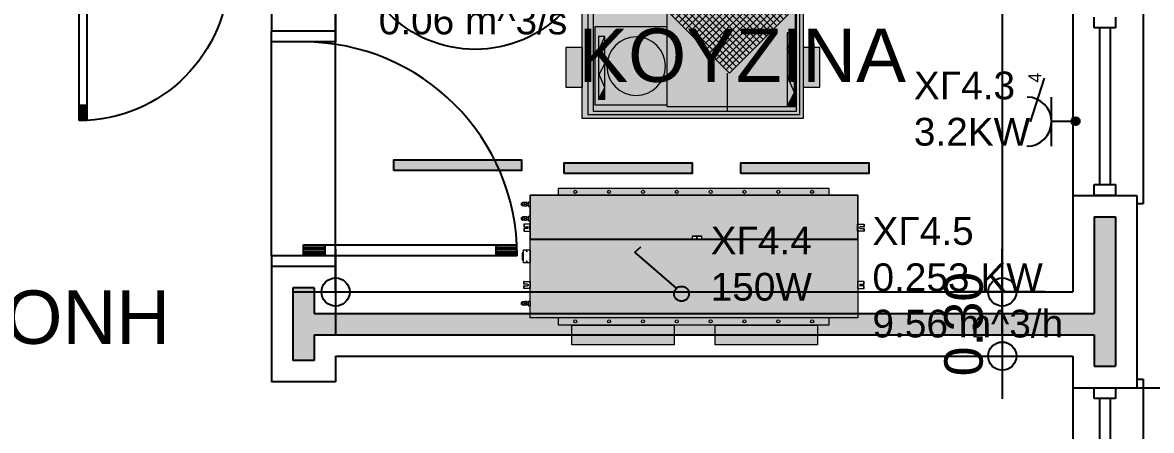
# Model space of a CAD drawing. Header units: metres. Extents: x -11 to 85, y -301 to 135.
# Drawn here: x 42.56 to 47.84, y 25.75 to 27.66 of the extents above; entities that cross this region are included whole.
import ezdxf

# ---------------------------------------------------------------- set-up
doc = ezdxf.new("R2010")
doc.units = ezdxf.units.M
doc.header["$LTSCALE"] = 0.036
doc.header["$PDMODE"] = 2
doc.linetypes.add('HIDDEN', pattern=[0.375, 0.25, -0.125])
for name, color, linetype in [('arxitek corofos', 252, 'Continuous'), ('DIMBLK', 252, 'Continuous'), ('hatch color', 252, 'Continuous'), ('HLEK-SYMBOL', 3, 'Continuous'), ('HLEK_FL001_SYMBOLS', 230, 'Continuous'), ('KYKLOFORHTES', 152, 'Continuous'), ('Parathira', 252, 'Continuous'), ('SYMBOLA', 160, 'Continuous')]:
    doc.layers.add(name, color=color, linetype=linetype)
for name, color, linetype, lineweight in [('axel', 170, 'Continuous', 0), ('fan enallaktis', 162, 'Continuous', 0), ('fan enallaktis hatch', 141, 'Continuous', 0), ('fan klima vrv kanalati', 170, 'Continuous', 0)]:
    doc.layers.add(name, color=color, linetype=linetype, lineweight=lineweight)
doc.styles.add('COMU-N', font='arial.ttf')
doc.styles.get("Standard").update_dxf_attribs({"font": 'arial.ttf'})
doc.dimstyles.new('CADWDOT', dxfattribs={"dimscale": 0.1, "dimtxt": 1.8, "dimasz": 0.08, "dimexe": 2, "dimexo": 0, "dimgap": 0.09, "dimtad": 0, "dimrnd": 0.001, "dimzin": 0, "dimdsep": 46, "dimtxsty": 'Standard', "dimblk1": 'ARTDIM', "dimblk2": 'ARTDIM', "dimsah": 1, "dimcen": 0.09, "dimdle": 0.05, "dimse1": 1, "dimse2": 1, "dimadec": 0, "dimazin": 0, "dimtfac": 1, "dimtmove": 0, "dimatfit": 3, "dimldrblk": 'ARTDIM', "dimfxl": 2, "dimtvp": 0.9999, "dimtolj": 1, "dimtzin": 0, "dimarcsym": 0})

# ---------------------------------------------------------------- blocks, each defined once
blk = doc.blocks.new('A$C52D13D70')
at = {"layer": 'Parathira'}
for p, q in [((-0.33, 0.04), (-0.33, -2.44)), ((-0.3, 0.04), (-0.33, 0.04)), ((-0.1, 0), (-0.2, 0)), ((-0.2, 0), (-0.2, -0.05)), ((-0.1, -0.05), (-0.1, 0)), ((0, 0), (0, -2.4)), ((-0.2, -0.05), (-0.1, -0.05)), ((-0.175, -0.05), (-0.175, -0.7833)), ((-0.125, -0.05), (-0.125, -0.7833)), ((-0.2, -1.5667), (-0.2, -1.6167)), ((-0.1, -1.6167), (-0.1, -1.5667)), ((-0.2, -1.6167), (-0.1, -1.6167)), ((-0.175, -1.6167), (-0.175, -2.35)), ((-0.125, -1.6167), (-0.125, -2.35)), ((-0.1, -2.35), (-0.2, -2.35)), ((-0.2, -2.35), (-0.2, -2.4)), ((-0.1, -2.4), (-0.1, -2.35)), ((-0.2, -2.4), (-0.1, -2.4)), ((-0.33, -2.44), (-0.3, -2.44))]:
    blk.add_line(p, q, dxfattribs=at)
blk = doc.blocks.new('A$C1CB97C26')
at = {"layer": 'Parathira'}
for p, q in [((0.05, 0.55), (0.05, -0.15)), ((0.057, 0.48), (0.057, 0.55)), ((0.064, 0.48), (0.064, 0.5499)), ((0.071, 0.48), (0.071, 0.5497)), ((0.078, 0.48), (0.078, 0.5494)), ((0.085, -0.15), (0.085, 0.5491)), ((0.085, 0.48), (0.05, 0.48)), ((0, 0), (0.05, 0)), ((0.05, 0), (0.05, -0.3)), ((0.8, 0), (0.75, 0)), ((0.75, 0), (0.75, -0.3)), ((0.085, -0.08), (0.05, -0.08)), ((0.057, -0.15), (0.057, -0.08)), ((0.064, -0.15), (0.064, -0.08)), ((0.071, -0.15), (0.071, -0.08)), ((0.078, -0.15), (0.078, -0.08)), ((0.05, -0.15), (0.085, -0.15)), ((0.05, -0.3), (0, -0.3)), ((0.75, -0.3), (0.8, -0.3))]:
    blk.add_line(p, q, dxfattribs=at)
blk.add_arc((0.05, -0.15), 0.7, 0, 90, dxfattribs=at)
blk = doc.blocks.new('A$C07D551FE')
at = {"layer": 'Parathira'}
for p, q in [((0, -0.05), (0, 0)), ((0.3, 0), (0.3, -0.05)), ((0.3, -0.05), (0, -0.05)), ((0.15, -1.05), (0.15, -1)), ((0.15, -1), (1.1487, -1)), ((0.25, -1), (0.25, -1.05)), ((1.05, -1), (1.05, -1.05)), ((0.3, -1.05), (0, -1.05)), ((0, -1.05), (0, -1.1)), ((0.15, -1.01), (0.25, -1.01)), ((0.15, -1.02), (0.25, -1.02)), ((0.15, -1.03), (0.25, -1.03)), ((0.15, -1.04), (0.25, -1.04)), ((1.15, -1.05), (0.15, -1.05)), ((0.3, -1.1), (0.3, -1.05)), ((1.05, -1.01), (1.1492, -1.01)), ((1.05, -1.02), (1.1495, -1.02)), ((1.05, -1.03), (1.1498, -1.03)), ((1.05, -1.04), (1.1499, -1.04))]:
    blk.add_line(p, q, dxfattribs=at)
blk.add_arc((0.15, -1.05), 1, 0, 90, dxfattribs=at)
blk = doc.blocks.new('ARTDIM')
at = {"layer": 'DIMBLK'}
for p, q in [((0, -24.9975), (0, 24.9975)), ((-24.9975, 0), (24.9975, 0))]:
    blk.add_line(p, q, dxfattribs=at)
blk.add_circle((0, 0), 8.25, dxfattribs=at)
blk = doc.blocks.new('*D483')
at = {"layer": 'arxitek corofos', "color": 0, "lineweight": -2}
blk.add_line((47.1437, 29.5394), (47.1437, 26.4031), dxfattribs=at)
at = {"layer": 'Defpoints', "color": 0, "transparency": 16777216}
for p in [(47.4737, 29.5474), (47.1437, 26.3951), (47.4737, 26.3951)]:
    blk.add_point(p, dxfattribs=at)
at = {"layer": 'arxitek corofos', "color": 0, "lineweight": -2, "xscale": 0.008, "yscale": 0.008, "zscale": 0.008}
for p, rotation in [((47.1437, 29.5474), 90), ((47.1437, 26.3951), 270)]:
    blk.add_blockref('ARTDIM', p, dxfattribs=dict(at, rotation=rotation))
at = {"layer": 'arxitek corofos', "color": 0, "insert": (46.9637, 27.9712), "char_height": 0.18, "attachment_point": 5, "rotation": 90}
blk.add_mtext('\\A1;3.15', dxfattribs=at)
blk = doc.blocks.new('*D484')
at = {"layer": 'arxitek corofos', "color": 0, "lineweight": -2}
blk.add_line((47.1437, 26.3871), (47.1437, 26.1031), dxfattribs=at)
at = {"layer": 'Defpoints', "color": 0, "transparency": 16777216}
for p in [(47.4737, 26.3951), (47.1437, 26.0951), (47.4737, 26.0951)]:
    blk.add_point(p, dxfattribs=at)
at = {"layer": 'arxitek corofos', "color": 0, "lineweight": -2, "xscale": 0.008, "yscale": 0.008, "zscale": 0.008}
for p, rotation in [((47.1437, 26.3951), 90), ((47.1437, 26.0951), 270)]:
    blk.add_blockref('ARTDIM', p, dxfattribs=dict(at, rotation=rotation))
at = {"layer": 'arxitek corofos', "color": 0, "insert": (46.9637, 26.2451), "char_height": 0.18, "attachment_point": 5, "rotation": 90}
blk.add_mtext('\\A1;0.30', dxfattribs=at)
blk = doc.blocks.new('gJ6_a14')
at = {"linetype": 'Continuous'}
for p, q in [((-0.1176, 0.1119), (0.113, 0.1119)), ((0, 0.1119), (0, 0))]:
    blk.add_line(p, q, dxfattribs=at)
blk.add_arc((-0.0023, 0.2279), 0.1153, 180, 358.9566, dxfattribs=at)
blk = doc.blocks.new('*X1779')
at = {"color": 0}
for p, q in [((15.598, 2.587), (15.737, 2.727)), ((15.598, 2.622), (15.702, 2.727)), ((15.605, 2.559), (15.765, 2.719)), ((15.662, 2.705), (15.671, 2.714)), ((15.676, 2.718), (15.678, 2.721)), ((15.693, 2.7), (15.702, 2.709)), ((15.707, 2.714), (15.715, 2.722)), ((15.72, 2.727), (15.721, 2.728)), ((15.738, 2.709), (15.746, 2.718)), ((15.751, 2.722), (15.752, 2.724)), ((15.768, 2.705), (15.777, 2.714)), ((15.601, 2.607), (15.609, 2.616)), ((15.604, 2.646), (15.605, 2.647)), ((15.605, 2.577), (15.614, 2.585)), ((15.609, 2.652), (15.618, 2.66)), ((15.611, 2.547), (15.618, 2.554)), ((15.614, 2.621), (15.623, 2.63)), ((15.617, 2.536), (15.789, 2.707)), ((15.618, 2.59), (15.627, 2.599)), ((15.623, 2.665), (15.631, 2.674)), ((15.623, 2.559), (15.631, 2.568)), ((15.627, 2.634), (15.636, 2.643)), ((15.627, 2.528), (15.636, 2.537)), ((15.631, 2.603), (15.64, 2.612)), ((15.633, 2.516), (15.808, 2.691)), ((15.636, 2.678), (15.645, 2.687)), ((15.636, 2.572), (15.645, 2.581)), ((15.64, 2.647), (15.649, 2.656)), ((15.64, 2.541), (15.649, 2.55)), ((15.645, 2.616), (15.654, 2.625)), ((15.645, 2.51), (15.654, 2.519)), ((15.649, 2.691), (15.658, 2.7)), ((15.649, 2.585), (15.658, 2.594)), ((15.653, 2.501), (15.824, 2.672)), ((15.654, 2.66), (15.662, 2.669)), ((15.654, 2.554), (15.662, 2.563)), ((15.658, 2.63), (15.667, 2.638)), ((15.658, 2.523), (15.667, 2.532)), ((15.662, 2.599), (15.671, 2.607)), ((15.664, 2.494), (15.671, 2.501)), ((15.667, 2.674), (15.676, 2.683)), ((15.667, 2.568), (15.676, 2.577)), ((15.671, 2.643), (15.68, 2.652)), ((15.671, 2.537), (15.68, 2.546)), ((15.676, 2.489), (15.836, 2.648)), ((15.676, 2.612), (15.685, 2.621)), ((15.676, 2.506), (15.685, 2.515)), ((15.68, 2.687), (15.689, 2.696)), ((15.68, 2.581), (15.689, 2.59)), ((15.685, 2.656), (15.693, 2.665)), ((15.685, 2.55), (15.693, 2.559)), ((15.689, 2.625), (15.698, 2.634)), ((15.689, 2.519), (15.698, 2.528)), ((15.693, 2.594), (15.702, 2.603)), ((15.693, 2.488), (15.702, 2.497)), ((15.698, 2.669), (15.707, 2.678)), ((15.698, 2.563), (15.707, 2.572)), ((15.702, 2.638), (15.711, 2.647)), ((15.702, 2.532), (15.711, 2.541)), ((15.705, 2.482), (15.843, 2.62)), ((15.707, 2.607), (15.715, 2.616)), ((15.707, 2.501), (15.715, 2.51)), ((15.711, 2.683), (15.72, 2.691)), ((15.711, 2.577), (15.72, 2.585)), ((15.715, 2.652), (15.724, 2.66)), ((15.715, 2.546), (15.724, 2.554)), ((15.72, 2.621), (15.729, 2.63)), ((15.72, 2.515), (15.729, 2.523)), ((15.724, 2.696), (15.733, 2.705)), ((15.724, 2.59), (15.733, 2.599)), ((15.724, 2.484), (15.733, 2.493)), ((15.729, 2.665), (15.738, 2.674)), ((15.729, 2.559), (15.738, 2.568)), ((15.733, 2.634), (15.742, 2.643)), ((15.733, 2.528), (15.742, 2.537)), ((15.738, 2.603), (15.746, 2.612)), ((15.738, 2.497), (15.746, 2.506)), ((15.741, 2.482), (15.842, 2.584)), ((15.742, 2.678), (15.751, 2.687)), ((15.742, 2.572), (15.751, 2.581)), ((15.746, 2.647), (15.755, 2.656)), ((15.746, 2.541), (15.755, 2.55)), ((15.751, 2.616), (15.76, 2.625)), ((15.751, 2.51), (15.76, 2.519)), ((15.755, 2.691), (15.764, 2.7)), ((15.755, 2.585), (15.764, 2.594)), ((15.76, 2.66), (15.768, 2.669)), ((15.76, 2.554), (15.768, 2.563)), ((15.764, 2.63), (15.773, 2.638)), ((15.764, 2.523), (15.773, 2.532)), ((15.768, 2.599), (15.777, 2.607)), ((15.768, 2.493), (15.777, 2.501)), ((15.773, 2.674), (15.782, 2.683)), ((15.773, 2.568), (15.782, 2.577)), ((15.777, 2.643), (15.786, 2.652)), ((15.777, 2.537), (15.786, 2.546)), ((15.782, 2.612), (15.791, 2.621)), ((15.782, 2.506), (15.791, 2.515)), ((15.786, 2.687), (15.795, 2.696)), ((15.786, 2.581), (15.795, 2.59)), ((15.791, 2.656), (15.799, 2.665)), ((15.791, 2.55), (15.799, 2.559)), ((15.795, 2.625), (15.804, 2.634)), ((15.795, 2.519), (15.804, 2.528)), ((15.799, 2.594), (15.808, 2.603)), ((15.804, 2.669), (15.813, 2.678)), ((15.804, 2.563), (15.813, 2.572)), ((15.808, 2.638), (15.817, 2.647)), ((15.808, 2.532), (15.817, 2.541)), ((15.813, 2.607), (15.822, 2.616)), ((15.817, 2.577), (15.826, 2.585)), ((15.822, 2.652), (15.83, 2.66)), ((15.822, 2.546), (15.83, 2.554)), ((15.826, 2.621), (15.835, 2.63)), ((15.83, 2.59), (15.839, 2.599)), ((15.835, 2.559), (15.835, 2.56)), ((15.839, 2.634), (15.84, 2.635)), ((15.844, 2.603), (15.844, 2.603))]:
    blk.add_line(p, q, dxfattribs=at)
blk = doc.blocks.new('GJ6_A78')
at = {"layer": 'HLEK-SYMBOL', "color": 0, "linetype": 'Continuous'}
blk.add_circle((0, 0), 0.0989, dxfattribs=at)
at = {"layer": 'HLEK-SYMBOL', "color": 0, "xscale": 0.8, "yscale": 0.8, "zscale": 0.8}
blk.add_blockref('*X1779', (-12.576, -2.084), dxfattribs=at)
blk = doc.blocks.new('priza')
at = {"layer": 'HLEK_FL001_SYMBOLS', "xscale": 0.1951472641207488, "yscale": 0.1951472641207488, "zscale": 0.1951472641207488}
blk.add_blockref('GJ6_A78', (87.4, -100.4953), dxfattribs=at)
at = {"layer": 'HLEK_FL001_SYMBOLS', "rotation": 180}
blk.add_blockref('gJ6_a14', (87.4, -100.4952), dxfattribs=at)
blk = doc.blocks.new('priza tetrapli')
at = {"layer": 'HLEK_FL001_SYMBOLS', "ltscale": 5}
blk.add_line((444.1264, -18.901), (444.3314, -18.9664), dxfattribs=at)
at = {"layer": 'HLEK_FL001_SYMBOLS', "rotation": 180}
blk.add_blockref('priza', (531.5297, -119.6074), dxfattribs=at)
at = {"layer": 'HLEK_FL001_SYMBOLS', "ltscale": 5}
blk.add_text('4', height=0.06, dxfattribs=at).set_placement((444.3099, -18.9515))
blk = doc.blocks.new('*D1878')
at = {"layer": 'Defpoints', "color": 0, "transparency": 16777216}
for p in [(44.0237, 29.5474), (44.0237, 29.5474), (44.0237, 26.3951)]:
    blk.add_point(p, dxfattribs=at)
at = {"layer": 'HLEK_FL001_SYMBOLS', "color": 0, "lineweight": -2, "transparency": 16777216}
blk.add_line((44.0237, 26.4031), (44.0237, 29.5394), dxfattribs=at)
at = {"layer": 'HLEK_FL001_SYMBOLS', "color": 0, "lineweight": -2, "transparency": 16777216, "xscale": 0.008, "yscale": 0.008, "zscale": 0.008}
for p, rotation in [((44.0237, 29.5474), 90), ((44.0237, 26.3951), 270)]:
    blk.add_blockref('ARTDIM', p, dxfattribs=dict(at, rotation=rotation))
at = {"layer": 'HLEK_FL001_SYMBOLS', "color": 0, "transparency": 16777216, "insert": (43.8398, 27.9712), "char_height": 0.18, "attachment_point": 5, "rotation": 90}
blk.add_mtext('\\A1;3.15', dxfattribs=at)
blk = doc.blocks.new('led 23W')
at = {"layer": 'hatch color'}
blk.add_hatch(color=181, dxfattribs=at).paths.add_polyline_path([(101.2388, -6.7734), (101.2388, -6.7234), (101.8376, -6.7234), (101.8376, -6.7734)])
at = {"layer": 'HLEK_FL001_SYMBOLS'}
blk.add_lwpolyline([(101.2388, -6.7734), (101.2388, -6.7234), (101.8376, -6.7234), (101.8376, -6.7734)], close=True, dxfattribs=at)
blk = doc.blocks.new('gJ6_a1')
at = {"linetype": 'Continuous'}
for p, q in [((-0.2193, 0.2297), (-0.191, 0.2541)), ((-0.024, 0.0608), (-0.2193, 0.2297))]:
    blk.add_line(p, q, dxfattribs=at)
blk.add_circle((-0.0005, 0.0343), 0.0349, dxfattribs=at)
blk = doc.blocks.new('A$C5A126718')
at = {"layer": 'axel'}
for p, q in [((-0.0317, 0.0343), (-0.0317, 0.0321)), ((-0.0301, 0.0343), (-0.0317, 0.0343)), ((-0.0317, 0.0321), (-0.0317, 0.0236)), ((-0.0317, 0.0321), (-0.0301, 0.0321)), ((-0.0317, 0.0236), (-0.0301, 0.0236)), ((-0.0317, 0.0236), (-0.0317, 0.0214)), ((-0.0301, 0.0214), (-0.0317, 0.0214)), ((-0.0301, 0.0129), (-0.0317, 0.0129)), ((-0.0317, 0.0129), (-0.0317, 0.0107)), ((-0.0317, 0.0107), (-0.0301, 0.0107)), ((-0.0317, 0.0107), (-0.0317, 0.0021)), ((-0.0317, 0.0021), (-0.0301, 0.0021)), ((-0.0317, 0.0021), (-0.0317, 0)), ((-0.0301, 0), (-0.0317, 0)), ((-0.0012, 0.0343), (-0.0301, 0.0343)), ((-0.0301, 0.0343), (-0.0301, 0.0321)), ((-0.0301, 0.0321), (-0.0301, 0.0236)), ((-0.0301, 0.0236), (-0.0301, 0.0214)), ((-0.0301, 0.0214), (-0.0131, 0.0214)), ((-0.0301, 0.0129), (-0.0301, 0.0107)), ((-0.0131, 0.0129), (-0.0301, 0.0129)), ((-0.0301, 0.0107), (-0.0301, 0.0021)), ((-0.0301, 0.0021), (-0.0301, 0)), ((-0.0301, 0), (-0.0012, 0)), ((-0.0012, 0.0343), (0, 0.0343)), ((-0.0012, 0.0343), (-0.0012, 0.033)), ((-0.0012, 0.033), (-0.0012, 0.03)), ((-0.0012, 0.03), (-0.0012, 0.0271)), ((-0.0012, 0.0271), (0, 0.0271)), ((-0.0012, 0.027), (-0.0012, 0.0271)), ((-0.0012, 0.0073), (-0.0012, 0.027)), ((-0.0012, 0.0071), (-0.0012, 0.0073)), ((-0.0012, 0.0071), (0, 0.0071)), ((-0.0012, 0.0071), (-0.0012, 0.0043)), ((-0.0012, 0.0043), (-0.0012, 0.0013)), ((-0.0012, 0.0013), (-0.0012, 0)), ((-0.0012, 0), (0, 0)), ((0.0004, 0.0271), (0.0004, 0.0343)), ((0.0004, 0.0271), (0.0004, 0.0343)), ((0.0004, 0.0211), (0.0004, 0.0271)), ((0.0004, 0.0211), (0.0004, 0.0271)), ((0.0004, 0.0207), (0.0004, 0.0211)), ((0.0004, 0.0207), (0.0004, 0.0211)), ((0.0004, 0.0186), (0.0004, 0.0207)), ((0.0004, 0.0186), (0.0004, 0.0207)), ((0.0004, 0.0157), (0.0004, 0.0186)), ((0.0004, 0.0157), (0.0004, 0.0186)), ((0.0004, 0.0136), (0.0004, 0.0157)), ((0.0004, 0.0136), (0.0004, 0.0157)), ((0.0004, 0.0132), (0.0004, 0.0136)), ((0.0004, 0.0132), (0.0004, 0.0136)), ((0.0004, 0.0071), (0.0004, 0.0132)), ((0.0004, 0.0071), (0.0004, 0.0132)), ((0.0004, 0), (0.0004, 0.0071)), ((0.0004, 0), (0.0004, 0.0071))]:
    blk.add_line(p, q, dxfattribs=at)
blk.add_arc((-0.0131, 0.0171), 0.00429, 270, 90, dxfattribs=at)
blk = doc.blocks.new('A$C3A54651E')
at = {"layer": 'axel'}
for p, q in [((0.0091, 0.0228), (0, 0.0228)), ((0, 0.0228), (0, 0)), ((0.0091, 0), (0, 0)), ((0.0091, 0), (0.0091, 0.0228)), ((0.0091, 0.0171), (0.0162, 0.0171)), ((0.0091, 0.0057), (0.0162, 0.0057)), ((0.0162, 0.019), (0.0166, 0.0193)), ((0.0162, 0.0038), (0.0162, 0.019)), ((0.0162, 0.0038), (0.0166, 0.0035)), ((0.0166, 0.0035), (0.0166, 0.0193)), ((0.0166, 0.0193), (0.0184, 0.0193)), ((0.0166, 0.0035), (0.0184, 0.0035)), ((0.0184, 0.02), (0.0184, 0.0199)), ((0.0184, 0.02), (0.0184, 0.02)), ((0.0184, 0.0199), (0.0184, 0.0193)), ((0.0184, 0.0193), (0.0184, 0.0153)), ((0.0184, 0.0153), (0.0184, 0.0067)), ((0.0184, 0.0067), (0.0184, 0.0035)), ((0.0184, 0.0035), (0.0184, 0.0028)), ((0.0184, 0.0028), (0.0184, 0.0028)), ((0.0191, 0.0202), (0.0254, 0.0202)), ((0.0191, 0.0197), (0.0254, 0.0197)), ((0.0191, 0.0109), (0.0254, 0.0109)), ((0.0191, 0.0026), (0.0254, 0.0026)), ((0.0262, 0.0199), (0.0262, 0.02)), ((0.0262, 0.02), (0.0262, 0.02)), ((0.0262, 0.0182), (0.0262, 0.0199)), ((0.0262, 0.0153), (0.0262, 0.0182)), ((0.0262, 0.0182), (0.0284, 0.0182)), ((0.0262, 0.0067), (0.0262, 0.0153)), ((0.0262, 0.0046), (0.0262, 0.0067)), ((0.0262, 0.0028), (0.0262, 0.0046)), ((0.0262, 0.0046), (0.0284, 0.0046)), ((0.0262, 0.0028), (0.0262, 0.0028)), ((0.0284, 0.0193), (0.037, 0.0193)), ((0.0284, 0.0182), (0.0284, 0.0193)), ((0.0284, 0.0046), (0.0284, 0.0182)), ((0.0284, 0.0035), (0.0284, 0.0046)), ((0.0284, 0.0035), (0.037, 0.0035)), ((0.037, 0.0035), (0.037, 0.0193)), ((0.0373, 0.019), (0.037, 0.0193)), ((0.0373, 0.0037), (0.037, 0.0035)), ((0.0373, 0.0182), (0.0373, 0.019)), ((0.0373, 0.0046), (0.0373, 0.0182)), ((0.0373, 0.0182), (0.0403, 0.0182)), ((0.0373, 0.0037), (0.0373, 0.0046)), ((0.0373, 0.0046), (0.0403, 0.0046)), ((0.0403, 0.0046), (0.0403, 0.0182)), ((0.0423, 0.0162), (0.0403, 0.0182)), ((0.0423, 0.0066), (0.0403, 0.0046)), ((0.0423, 0.0066), (0.0423, 0.0162))]:
    blk.add_line(p, q, dxfattribs=at)
for points in [[(0.0191, 0.0202, 0.004311), (0.019, 0.0202, 0.005535), (0.0188, 0.0202, 0.007292), (0.0187, 0.0201, 0.009929), (0.0186, 0.0201), (0.0186, 0.0201, 0.019665), (0.0185, 0.02, 0.032685), (0.0184, 0.02, 0.060642), (0.0184, 0.02), (0.0184, 0.02)], [(0.0184, 0.0199, 0.159929), (0.0184, 0.0199, 0.090191), (0.0184, 0.0199, 0.0462), (0.0184, 0.0199, 0.02623), (0.0185, 0.0198), (0.0186, 0.0198, 0.013719), (0.0187, 0.0198, 0.009481), (0.0188, 0.0198, 0.006867), (0.0189, 0.0197, 0.005151), (0.0191, 0.0197)], [(0.0191, 0.0197, 0.015295), (0.0188, 0.0186, 0.017604), (0.0186, 0.0175), (0.0185, 0.0169, 0.02245), (0.0184, 0.0158), (0.0184, 0.0153)], [(0.0184, 0.0153, 0.023182), (0.0184, 0.0142, 0.022013), (0.0186, 0.0131), (0.0187, 0.0125, 0.017076), (0.0189, 0.0114), (0.0191, 0.0109)], [(0.0191, 0.0109, 0.016103), (0.0188, 0.0098, 0.018613), (0.0186, 0.0088), (0.0185, 0.0083, 0.023826), (0.0184, 0.0072), (0.0184, 0.0067)], [(0.0184, 0.0067, 0.024647), (0.0184, 0.0057, 0.023359), (0.0186, 0.0046), (0.0187, 0.0041, 0.018023), (0.0189, 0.0031), (0.0191, 0.0026)], [(0.0191, 0.0026, -0.004311), (0.019, 0.0026, -0.005535), (0.0188, 0.0026, -0.007292), (0.0187, 0.0027, -0.009929), (0.0186, 0.0027), (0.0186, 0.0027, -0.019665), (0.0185, 0.0027, -0.032685), (0.0184, 0.0028, -0.060642), (0.0184, 0.0028), (0.0184, 0.0028)], [(0.0262, 0.02, 0.102242), (0.0262, 0.02, 0.051435), (0.0261, 0.02, 0.028507), (0.0261, 0.0201, 0.01755), (0.026, 0.0201), (0.0259, 0.0201, 0.009159), (0.0258, 0.0201, 0.006785), (0.0257, 0.0202, 0.005184), (0.0255, 0.0202), (0.0254, 0.0202)], [(0.0254, 0.0197, 0.004812), (0.0256, 0.0197, 0.00636), (0.0258, 0.0198, 0.008685), (0.0259, 0.0198, 0.012384), (0.026, 0.0198), (0.0261, 0.0198, 0.023143), (0.0261, 0.0199, 0.039656), (0.0262, 0.0199, 0.07579), (0.0262, 0.0199, 0.144125), (0.0262, 0.0199)], [(0.0262, 0.0153, 0.023214), (0.0262, 0.0164, 0.02204), (0.026, 0.0175), (0.0259, 0.018, 0.017046), (0.0256, 0.0191), (0.0254, 0.0197)], [(0.0254, 0.0109, 0.01528), (0.0258, 0.012, 0.017585), (0.026, 0.013), (0.0261, 0.0136, 0.022468), (0.0262, 0.0147), (0.0262, 0.0153)], [(0.0262, 0.0067, 0.024685), (0.0262, 0.0078, 0.023392), (0.026, 0.0088), (0.0259, 0.0093, 0.017988), (0.0256, 0.0103), (0.0254, 0.0109)], [(0.0254, 0.0026, 0.016073), (0.0258, 0.0036, 0.018575), (0.026, 0.0046), (0.0261, 0.0052, 0.023861), (0.0262, 0.0062), (0.0262, 0.0067)], [(0.0262, 0.0028, -0.102242), (0.0262, 0.0028, -0.051435), (0.0261, 0.0028, -0.028507), (0.0261, 0.0027, -0.01755), (0.026, 0.0027), (0.0259, 0.0027, -0.009159), (0.0258, 0.0026, -0.006785), (0.0257, 0.0026, -0.005184), (0.0255, 0.0026), (0.0254, 0.0026)]]:
    blk.add_lwpolyline(points, format="xyb", dxfattribs=at)
blk = doc.blocks.new('A$C531E15D6')
at = {"layer": 'axel'}
for p, q in [((-0.0003, 0.0241), (-0.0003, -0.0359)), ((-0.0003, 0.0241), (0.0009, 0.0241)), ((-0.0003, 0.0134), (0, 0.0134)), ((-0.0003, 0.0113), (0, 0.0113)), ((-0.0003, 0.0066), (-0.0003, 0.0031)), ((-0.0003, 0.0066), (-0.0003, 0.0031)), ((0, 0.0059), (-0.0003, 0.0059)), ((-0.0003, 0.0031), (-0.0003, -0.0276)), ((0.0021, 0.0241), (0, 0.022)), ((0, 0.0059), (0, 0.022)), ((0, -0.0059), (0, 0.0059)), ((0, -0.0059), (0, 0.0059)), ((0.0012, 0.0241), (0.0009, 0.0241)), ((0.0012, 0.0241), (0.0009, 0.0241)), ((0.0012, 0.0241), (0.0021, 0.0241)), ((0.0021, 0.0241), (0.0321, 0.0241)), ((0.0021, 0.0241), (0.0321, 0.0241)), ((0.0321, 0.0241), (0.0343, 0.022)), ((0.0343, 0.022), (0.0343, 0.0134)), ((0.0343, 0.022), (0.0343, 0.0134)), ((0.0343, 0.0134), (0.0343, -0.0251)), ((0.0343, 0.0134), (0.0343, -0.0251)), ((0.038, 0.0127), (0.0343, 0.0128)), ((0.0347, 0.0056), (0.0343, 0.0056)), ((0.0347, 0.0056), (0.0347, -0.0059)), ((0.0357, 0.0099), (0.0357, 0.0045)), ((0.04, 0.0099), (0.0357, 0.0099)), ((0.0357, 0.0045), (0.0357, 0.0038)), ((0.0357, 0.0045), (0.0357, 0.0038)), ((0.0357, 0.0038), (0.0357, -0.0059)), ((0.0357, 0.0038), (0.0357, -0.0059)), ((0.038, 0.0127), (0.038, 0.0099)), ((0.04, 0.0099), (0.04, -0.0059)), ((0, -0.0176), (-0.0003, -0.0176)), ((-0.0003, -0.023), (0, -0.023)), ((-0.0003, -0.0251), (0, -0.0251)), ((-0.0003, -0.0276), (-0.0003, -0.0312)), ((-0.0003, -0.0276), (-0.0003, -0.0312)), ((-0.0003, -0.0359), (0.0021, -0.0359)), ((0, -0.0176), (0, -0.0059)), ((0, -0.0176), (0, -0.0059)), ((0, -0.0337), (0, -0.0176)), ((0.0021, -0.0359), (0, -0.0337)), ((0.0321, -0.0359), (0.0021, -0.0359)), ((0.0321, -0.0359), (0.0021, -0.0359)), ((0.0343, -0.0337), (0.0321, -0.0359)), ((0.0347, -0.0173), (0.0343, -0.0173)), ((0.038, -0.0244), (0.0343, -0.0245)), ((0.0343, -0.0251), (0.0343, -0.0337)), ((0.0343, -0.0251), (0.0343, -0.0337)), ((0.0347, -0.0059), (0.0347, -0.0173)), ((0.0357, -0.0059), (0.0357, -0.0155)), ((0.0357, -0.0059), (0.0357, -0.0155)), ((0.0357, -0.0155), (0.0357, -0.0162)), ((0.0357, -0.0155), (0.0357, -0.0162)), ((0.0357, -0.0162), (0.0357, -0.0216)), ((0.04, -0.0216), (0.0357, -0.0216)), ((0.038, -0.0244), (0.038, -0.0216)), ((0.04, -0.0059), (0.04, -0.0216))]:
    blk.add_line(p, q, dxfattribs=at)
for centre, radius in [((0.0171, 0.0199), 0.00214), ((0.0171, 0.0199), 0.00111), ((0.0171, -0.0316), 0.00214), ((0.0171, -0.0316), 0.00111)]:
    blk.add_circle(centre, radius, dxfattribs=at)
for centre, radius, start, end in [((0.0321, 0.022), 0.00214, 0, 90), ((0.0346, 0.0045), 0.00107, 0, 89.5416), ((0.0321, -0.0337), 0.00214, 270, 0), ((0.0346, -0.0162), 0.00107, 270.4584, 0)]:
    blk.add_arc(centre, radius, start, end, dxfattribs=at)
blk = doc.blocks.new('kanalati vrv')
at = {"layer": 'axel'}
h = blk.add_hatch(color=211, dxfattribs=at)
h.paths.add_polyline_path([(1068.2422, -83.982), (1068.2422, -84.0084), (1069.2982, -84.0084), (1069.2982, -83.982)])
h.paths.add_polyline_path([(1068.7042, -84.0011, -1), (1068.7042, -83.9893, -1)], flags=16)
h.paths.add_polyline_path([(1068.8362, -83.9893, -1), (1068.8362, -84.0011, -1)], flags=16)
h.paths.add_polyline_path([(1068.5722, -84.0011, -1), (1068.5722, -83.9893, -1)], flags=16)
h.paths.add_polyline_path([(1068.9682, -83.9893, -1), (1068.9682, -84.0011, -1)], flags=16)
h.paths.add_polyline_path([(1068.4402, -84.0011, -1), (1068.4402, -83.9893, -1)], flags=16)
h.paths.add_polyline_path([(1069.1002, -83.9893, -1), (1069.1002, -84.0011, -1)], flags=16)
h.paths.add_polyline_path([(1068.3082, -84.0011, -1), (1068.3082, -83.9893, -1)], flags=16)
h.paths.add_polyline_path([(1069.2322, -83.9893, -1), (1069.2322, -84.0011, -1)], flags=16)
for color, points in [(151, [(1068.1328, -84.0076), (1068.1328, -84.0345), (1068.1328, -84.0345), (1068.1328, -84.0527), (1068.1328, -84.0527), (1068.1328, -84.0905), (1068.1328, -84.0905), (1068.1328, -84.1087), (1068.1328, -84.1087), (1068.1328, -84.1208), (1068.1328, -84.1208), (1068.1328, -84.1265), (1068.1328, -84.1313), (1068.1328, -84.1316), (1068.1328, -84.1356), (1068.1328, -84.1425), (1068.1328, -84.1482), (1068.1328, -84.1482), (1068.1328, -84.1787), (1068.7649, -84.1787), (1068.7649, -84.167), (1068.8003, -84.167), (1068.8003, -84.1787), (1069.4098, -84.1787), (1069.4098, -84.1482), (1069.4092, -84.1482), (1069.4092, -84.1425), (1069.4092, -84.1376), (1069.4092, -84.1333), (1069.4092, -84.1313), (1069.4092, -84.1265), (1069.4092, -84.1208), (1069.4098, -84.1208), (1069.4098, -84.0076)]), (150, [(1069.4098, -84.4866), (1069.4098, -84.3724), (1069.4092, -84.3724), (1069.4092, -84.3667), (1069.4092, -84.3618), (1069.4092, -84.3615), (1069.4092, -84.3575), (1069.4092, -84.3507), (1069.4092, -84.345), (1069.4098, -84.345), (1069.4098, -84.1815), (1068.5259, -84.1815), (1068.1356, -84.1815), (1068.1356, -84.1815), (1068.1329, -84.1815), (1068.1329, -84.4866)]), (151, [(1068.6935, -84.5923), (1068.6935, -84.5146), (1068.2945, -84.5146), (1068.2945, -84.5923)]), (151, [(1068.854, -84.5146), (1068.854, -84.5923), (1069.2529, -84.5923), (1069.2529, -84.5146)])]:
    blk.add_hatch(color=color, dxfattribs=at).paths.add_polyline_path(points)
h = blk.add_hatch(color=211, dxfattribs=at)
h.paths.add_polyline_path([(1068.2422, -84.4871), (1068.2422, -84.5135), (1069.2982, -84.5135), (1069.2982, -84.4871)])
h.paths.add_polyline_path([(1068.7042, -84.5062, -1), (1068.7042, -84.4944, -1)], flags=16)
h.paths.add_polyline_path([(1068.8362, -84.4944, -1), (1068.8362, -84.5062, -1)], flags=16)
h.paths.add_polyline_path([(1068.5722, -84.5062, -1), (1068.5722, -84.4944, -1)], flags=16)
h.paths.add_polyline_path([(1068.9682, -84.4944, -1), (1068.9682, -84.5062, -1)], flags=16)
h.paths.add_polyline_path([(1068.4402, -84.5062, -1), (1068.4402, -84.4944, -1)], flags=16)
h.paths.add_polyline_path([(1069.1002, -84.4944, -1), (1069.1002, -84.5062, -1)], flags=16)
h.paths.add_polyline_path([(1068.3082, -84.5062, -1), (1068.3082, -84.4944, -1)], flags=16)
h.paths.add_polyline_path([(1069.2322, -84.4944, -1), (1069.2322, -84.5062, -1)], flags=16)
for p, q in [((1068.1328, -84.1787), (1068.5629, -84.1787)), ((1068.5613, -84.1787), (1069.4098, -84.1787)), ((1068.7649, -84.167), (1068.8003, -84.167)), ((1068.7649, -84.1787), (1068.7649, -84.167)), ((1068.8003, -84.1687), (1068.7649, -84.1687)), ((1068.7649, -84.1787), (1068.7649, -84.1799)), ((1068.8003, -84.167), (1068.8003, -84.1787)), ((1068.8003, -84.1787), (1068.8003, -84.1799)), ((1068.5259, -84.1799), (1068.1328, -84.1799)), ((1068.5259, -84.1802), (1068.1328, -84.1802)), ((1068.5259, -84.1815), (1068.1356, -84.1815)), ((1069.4098, -84.1799), (1068.524, -84.1799)), ((1069.4098, -84.1802), (1068.5259, -84.1802)), ((1069.4098, -84.1815), (1068.5259, -84.1815))]:
    blk.add_line(p, q, dxfattribs=at)
at = {"layer": 'axel', "linetype": 'Continuous'}
for points in [[(1069.2982, -83.982), (1068.2422, -83.982), (1068.2422, -84.0084), (1069.2982, -84.0084)], [(1069.2982, -84.4871), (1068.2422, -84.4871), (1068.2422, -84.5135), (1069.2982, -84.5135)]]:
    blk.add_lwpolyline(points, close=True, dxfattribs=at)
at = {"layer": 'axel'}
for points in [[(1069.4098, -84.0076), (1068.1328, -84.0076), (1068.1328, -84.1787), (1069.4098, -84.1787)], [(1069.4098, -84.4866), (1068.1328, -84.4866), (1068.1328, -84.0076), (1069.4098, -84.0076)], [(1069.4098, -84.4866), (1068.1329, -84.4866), (1068.1329, -84.1815), (1069.4098, -84.1815)]]:
    blk.add_lwpolyline(points, close=True, dxfattribs=at)
at = {"layer": 'axel', "linetype": 'Continuous'}
for centre in [(1068.3082, -83.9952), (1068.4402, -83.9952), (1068.5722, -83.9952), (1068.7042, -83.9952), (1068.8362, -83.9952), (1068.9682, -83.9952), (1069.1002, -83.9952), (1069.2322, -83.9952), (1068.3082, -84.5003), (1068.4402, -84.5003), (1068.5722, -84.5003), (1068.7042, -84.5003), (1068.8362, -84.5003), (1068.9682, -84.5003), (1069.1002, -84.5003), (1069.2322, -84.5003)]:
    blk.add_circle(centre, 0.00591, dxfattribs=at)
at = {"layer": 'axel'}
blk.add_circle((1068.7826, -84.1744), 0.000886, dxfattribs=at)
at = {"layer": 'fan klima vrv kanalati'}
for points in [[(1068.2945, -84.5146), (1068.6935, -84.5146), (1068.6935, -84.5923), (1068.2945, -84.5923)], [(1068.854, -84.5146), (1069.2529, -84.5146), (1069.2529, -84.5923), (1068.854, -84.5923)]]:
    blk.add_lwpolyline(points, close=True, dxfattribs=at)
for name, p, xscale, yscale, zscale in [('A$C3A54651E', (1068.1328, -84.0527), -0.8000000000029104, 0.7999999999992724, 0.799999999999983), ('A$C3A54651E', (1068.1328, -84.1087), -0.8000000000029104, 0.7999999999992724, 0.799999999999983), ('A$C5A126718', (1068.1325, -84.1482), 0.8000000000029104, 0.8000000000029104, 0.8000000000029104), ('A$C5A126718', (1069.4095, -84.1482), -0.8000000000029104, 0.7999999999992724, 0.799999999999983), ('A$C531E15D6', (1068.1326, -84.2419), -0.8000000000029104, 0.7999999999992724, 0.799999999999983), ('A$C3A54651E', (1068.1328, -84.4393), -0.8000000000029104, 0.7999999999992724, 0.799999999999983)]:
    blk.add_blockref(name, p, dxfattribs=dict(xscale=xscale, yscale=yscale, zscale=zscale))
at = {"rotation": 180}
for p, xscale, yscale, zscale in [((1068.1325, -84.345), -0.8000000000029104, 0.7999999999992724, 0.799999999999983), ((1069.4095, -84.345), 0.8000000000029104, 0.8000000000029104, 0.8000000000029104)]:
    blk.add_blockref('A$C5A126718', p, dxfattribs=dict(at, xscale=xscale, yscale=yscale, zscale=zscale))
blk = doc.blocks.new('gY1_a36')
at = {"layer": 'SYMBOLA', "color": 0}
blk.add_solid([(0.15, 0.075), (0.15, -0.075), (0, 0)], dxfattribs=at)
blk = doc.blocks.new('gY1_a40')
at = {"layer": 'SYMBOLA'}
for points in [[(0.15, 0.075), (0.15, -0.075), (0, 0)], [(0.01, 0), (0.31, 0.075), (0.285, 0)], [(0.31, -0.075), (0.285, 0), (0.01, 0)]]:
    blk.add_solid(points, dxfattribs=at)
blk = doc.blocks.new('fan enallaktis')
at = {"layer": 'fan enallaktis hatch'}
for points in [[(-1.2878, 0.0641), (-0.0609, 0.0641), (-0.0609, 1.2155), (-1.2878, 1.2155), (-1.2878, 1.0449), (-1.2842, 1.0449), (-1.2842, 0.824), (-1.2878, 0.824)], [(-1.2878, 0.439), (-1.2842, 0.439), (-1.2842, 0.2181), (-1.2878, 0.2181), (-1.2878, 0.0641), (-0.0609, 0.0641), (-0.0609, 1.2155), (-1.2878, 1.2155)], [(-1.2878, 0.0641), (-0.0609, 0.0641), (-0.0609, 0.824), (-0.0627, 0.824), (-0.0627, 1.0449), (-0.0609, 1.0449), (-0.0609, 1.2155), (-1.2878, 1.2155)], [(-1.2878, 0.0641), (-0.0609, 0.0641), (-0.0609, 0.263), (-0.0627, 0.263), (-0.0627, 0.4839), (-0.0609, 0.4839), (-0.0609, 1.2155), (-1.2878, 1.2155)], [(-1.2878, 0.0641), (-0.0609, 0.0641), (-0.0609, 0.824), (-0.0627, 0.824), (-0.0627, 1.0449), (-0.0609, 1.0449), (-0.0609, 1.2155), (-1.2878, 1.2155)], [(-1.2878, 0.0641), (-0.0609, 0.0641), (-0.0609, 1.2155), (-1.2878, 1.2155), (-1.2878, 1.0449), (-1.2842, 1.0449), (-1.2842, 0.824), (-1.2878, 0.824)], [(-0.151, 0.8366), (-0.1107, 0.9204), (-0.1476, 0.9909), (-0.1107, 1.0748), (-0.1503, 1.1507), (-0.151, 1.1507)], [(-0.1107, 1.0748), (-0.1107, 1.1507), (-0.1503, 1.1507)], [(-1.1961, 0.8431), (-1.1619, 0.9144), (-1.1933, 0.9743), (-1.1619, 1.0456), (-1.1961, 1.1112)], [(-1.1619, 1.0456), (-1.1619, 1.1112), (-1.1961, 1.1112)], [(-0.8257, 0.9287, 1), (-1.1502, 0.9287, 1)], [(-0.1107, 1.0748), (-0.1476, 0.9909), (-0.1107, 0.9204)], [(-1.2878, 1.0449), (-1.377, 1.0449), (-1.377, 0.824), (-1.2878, 0.824)], [(-1.1933, 0.9743), (-1.1619, 0.9144), (-1.1619, 1.0456)], [(-0.0609, 0.824), (0.0301, 0.824), (0.0301, 1.0449), (-0.0609, 1.0449)], [(-1.1619, 0.9144), (-1.1961, 0.8431), (-1.1619, 0.7633)], [(-0.1107, 0.9204), (-0.151, 0.8366), (-0.1107, 0.7426)], [(-1.1961, 0.7633), (-1.1619, 0.7633), (-1.1961, 0.8431)], [(-0.151, 0.8366), (-0.151, 0.7426), (-0.1107, 0.7426)], [(-0.151, 0.2717), (-0.1107, 0.3556), (-0.1476, 0.426), (-0.1107, 0.5099), (-0.151, 0.5871)], [(-0.1107, 0.5871), (-0.151, 0.5871), (-0.1107, 0.5099)], [(-0.1107, 0.5099), (-0.1476, 0.426), (-0.1107, 0.3556)], [(-1.2878, 0.439), (-1.377, 0.439), (-1.377, 0.2181), (-1.2878, 0.2181)], [(-0.0609, 0.263), (0.0301, 0.263), (0.0301, 0.4839), (-0.0609, 0.4839)], [(-0.1107, 0.1778), (-0.1107, 0.3556), (-0.151, 0.2717)], [(-0.151, 0.1778), (-0.1107, 0.1778), (-0.151, 0.2717)]]:
    blk.add_hatch(color=256, dxfattribs=at).paths.add_polyline_path(points)
h = blk.add_hatch(color=256, dxfattribs=at)
h.paths.add_polyline_path([(-1.2878, 1.0449), (-1.2842, 1.0449), (-1.2842, 0.824), (-1.2878, 0.824), (-1.2878, 0.439), (-1.2842, 0.439), (-1.2842, 0.2181), (-1.2878, 0.2181), (-1.2878, 0.0641), (-0.0609, 0.0641), (-0.0609, 0.263), (-0.0627, 0.263), (-0.0627, 0.4839), (-0.0609, 0.4839), (-0.0609, 0.824), (-0.0627, 0.824), (-0.0627, 1.0449), (-0.0609, 1.0449), (-0.0609, 1.2155), (-1.2878, 1.2155)])
h.paths.add_polyline_path([(-1.2551, 0.0851), (-0.0819, 0.0851), (-0.0819, 1.1956), (-1.2551, 1.1956)], flags=16)
h.paths.add_polyline_path([(-1.2265, 1.178), (-0.0987, 1.178), (-0.0987, 0.0995), (-1.2265, 0.0995)], flags=0)
h.paths.add_polyline_path([(-1.2161, 1.1431), (-0.8172, 1.1431), (-0.8172, 1.1507), (-0.151, 1.1507), (-0.151, 1.1519), (-0.1058, 1.1519), (-0.1058, 0.1091), (-0.8172, 0.1091), (-0.8172, 0.7097), (-1.2161, 0.7097)], flags=0)
h.paths.add_polyline_path([(-1.1961, 1.1112), (-1.1619, 1.1112), (-1.1619, 0.7633), (-1.1961, 0.7633)], flags=0)
h.paths.add_polyline_path([(-0.8257, 0.9287, -1), (-1.1502, 0.9287, -1)], flags=0)
h.paths.add_polyline_path([(-1.0821, 1.0511), (-0.8379, 0.929), (-1.0821, 0.8069)], flags=0)
h.paths.add_polyline_path([(-1.2243, 0.5433), (-0.825, 0.5433), (-0.825, 0.1098), (-1.2243, 0.1098)], flags=0)
h.paths.add_polyline_path([(-1.2043, 0.5031), (-1.1701, 0.5031), (-1.1701, 0.1552), (-1.2043, 0.1552)], flags=0)
h.paths.add_polyline_path([(-0.8339, 0.3409, -1), (-1.1583, 0.3409, -1)], flags=0)
h.paths.add_polyline_path([(-0.4706, 0.966), (-0.1336, 0.629), (-0.4706, 0.292), (-0.8077, 0.629)], flags=0)
h.paths.add_polyline_path([(-0.7696, 0.6299), (-0.4704, 0.9291), (-0.1713, 0.6299), (-0.4704, 0.3308)], flags=0)
h.paths.add_polyline_path([(-0.7338, 0.6309), (-0.4704, 0.8942), (-0.2071, 0.6309), (-0.4704, 0.3676)], flags=0)
h.paths.add_polyline_path([(-0.6954, 0.6324), (-0.4704, 0.8574), (-0.2455, 0.6324), (-0.4704, 0.4075)], flags=0)
h.paths.add_polyline_path([(-0.657, 0.6309), (-0.4704, 0.8175), (-0.2838, 0.6309), (-0.4704, 0.4443)], flags=0)
h.paths.add_polyline_path([(-0.6204, 0.6307), (-0.4704, 0.7807), (-0.3205, 0.6307), (-0.4704, 0.4807)], flags=0)
h.paths.add_polyline_path([(-0.5838, 0.6309), (-0.4704, 0.7442), (-0.3571, 0.6309), (-0.4704, 0.5176)], flags=0)
h.paths.add_polyline_path([(-0.5454, 0.6324), (-0.4704, 0.7074), (-0.3955, 0.6324), (-0.4704, 0.5574)], flags=0)
h.paths.add_polyline_path([(-0.5071, 0.6309), (-0.4704, 0.6675), (-0.4338, 0.6309), (-0.4704, 0.5943)], flags=0)
h.paths.add_polyline_path([(-0.9019, 0.4626), (-0.9019, 0.2185), (-1.1461, 0.3405)], flags=0)
h.paths.add_polyline_path([(-0.151, 0.5871), (-0.1107, 0.5871), (-0.1107, 0.1778), (-0.151, 0.1778)], flags=0)
h = blk.add_hatch(color=256, dxfattribs=at)
h.paths.add_polyline_path([(-1.2161, 0.7097), (-1.2161, 1.1431), (-0.8172, 1.1431), (-0.8172, 1.1507), (-0.151, 1.1507), (-0.151, 1.1519), (-0.1107, 1.1519), (-0.1107, 1.1507), (-0.1058, 1.1507), (-0.1058, 0.1091), (-0.4829, 0.1091), (-0.4829, 0.0995), (-0.0987, 0.0995), (-0.0987, 1.178), (-1.2265, 1.178), (-1.2265, 0.0995), (-0.4829, 0.0995), (-0.4829, 0.1091), (-0.8172, 0.1091), (-0.8172, 0.7097)])
h.paths.add_polyline_path([(-0.825, 0.5433), (-0.825, 0.1098), (-1.2243, 0.1098), (-1.2243, 0.5433)], flags=16)
h.paths.add_polyline_path([(-1.1701, 0.5031), (-1.1701, 0.1552), (-1.2043, 0.1552), (-1.2043, 0.5031)], flags=0)
h.paths.add_polyline_path([(-0.8339, 0.3409, -1), (-1.1583, 0.3409, -1)], flags=0)
h.paths.add_polyline_path([(-0.9019, 0.4626), (-0.9019, 0.2185), (-1.1461, 0.3405)], flags=0)
h = blk.add_hatch(color=256, dxfattribs=at)
h.paths.add_polyline_path([(-0.8172, 0.1091), (-0.1058, 0.1091), (-0.1058, 1.1507), (-0.8168, 1.1507), (-0.8168, 0.7097), (-0.8172, 0.7097)])
h.paths.add_polyline_path([(-0.8257, 0.9287, 1), (-1.1502, 0.9287, 1)])
h.paths.add_polyline_path([(-0.8379, 0.929), (-1.0821, 0.8069), (-1.0821, 1.0511)], flags=16)
h.paths.add_polyline_path([(-1.1619, 1.1112), (-1.1619, 0.7633), (-1.1961, 0.7633), (-1.1961, 1.1112)])
h = blk.add_hatch(color=256, dxfattribs=at)
h.paths.add_polyline_path([(-0.8168, 1.1507), (-0.8168, 0.7097), (-0.8172, 0.7097), (-0.8172, 0.1091), (-0.1058, 0.1091), (-0.1058, 0.7426), (-0.151, 0.7426), (-0.151, 1.1507)])
h.paths.add_polyline_path([(-0.4706, 0.966), (-0.1336, 0.629), (-0.4706, 0.292), (-0.8077, 0.629)], flags=16)
h.paths.add_polyline_path([(-0.4704, 0.9291), (-0.1713, 0.6299), (-0.4704, 0.3308), (-0.7696, 0.6299)], flags=0)
h.paths.add_polyline_path([(-0.4704, 0.8942), (-0.2071, 0.6309), (-0.4704, 0.3676), (-0.7338, 0.6309)], flags=0)
h.paths.add_polyline_path([(-0.2455, 0.6324), (-0.4704, 0.4075), (-0.6954, 0.6324), (-0.4704, 0.8574)], flags=0)
h.paths.add_polyline_path([(-0.2838, 0.6309), (-0.4704, 0.4443), (-0.657, 0.6309), (-0.4704, 0.8175)], flags=0)
h.paths.add_polyline_path([(-0.3205, 0.6307), (-0.4704, 0.4807), (-0.6204, 0.6307), (-0.4704, 0.7807)], flags=0)
h.paths.add_polyline_path([(-0.3571, 0.6309), (-0.4704, 0.5176), (-0.5838, 0.6309), (-0.4704, 0.7442)], flags=0)
h.paths.add_polyline_path([(-0.3955, 0.6324), (-0.4704, 0.5574), (-0.5454, 0.6324), (-0.4704, 0.7074)], flags=0)
h.paths.add_polyline_path([(-0.4338, 0.6309), (-0.4704, 0.5943), (-0.5071, 0.6309), (-0.4704, 0.6675)], flags=0)
h.paths.add_polyline_path([(-0.151, 0.5871), (-0.1107, 0.5871), (-0.1107, 0.1778), (-0.151, 0.1778)], flags=16)
h = blk.add_hatch(color=256, dxfattribs=at)
h.paths.add_polyline_path([(-1.2243, 0.1098), (-0.825, 0.1098), (-0.825, 0.5433), (-1.2243, 0.5433)])
h.paths.add_polyline_path([(-0.8339, 0.3409, 1), (-1.1583, 0.3409, 1)], flags=16)
h.paths.add_polyline_path([(-1.1461, 0.3405), (-0.9019, 0.4626), (-0.9019, 0.2185)], flags=0)
at = {"layer": 'fan enallaktis'}
for p, q in [((-0.4829, 0.966), (-0.4829, 1.173)), ((-0.151, 1.1519), (-0.1107, 1.0748)), ((-1.1961, 1.1112), (-1.1619, 1.0456)), ((-0.1107, 1.0748), (-0.1476, 0.9909)), ((-1.1619, 1.0456), (-1.1933, 0.9743)), ((-1.1933, 0.9743), (-1.1619, 0.9144)), ((-0.7877, 0.6119), (-0.4516, 0.9479)), ((-0.4883, 0.947), (-0.1522, 0.6109)), ((-0.1476, 0.9909), (-0.1107, 0.9204)), ((-1.1619, 0.9144), (-1.1961, 0.8431)), ((-0.7702, 0.5944), (-0.4342, 0.9305)), ((-0.7518, 0.576), (-0.4157, 0.9121)), ((-0.7319, 0.5561), (-0.3958, 0.8921)), ((-0.5441, 0.8912), (-0.208, 0.5551)), ((-0.5241, 0.9111), (-0.1881, 0.575)), ((-0.5057, 0.9295), (-0.1697, 0.5934)), ((-0.1107, 0.9204), (-0.151, 0.8366)), ((-1.1961, 0.8431), (-1.1619, 0.7633)), ((-0.7135, 0.5376), (-0.3774, 0.8737)), ((-0.6953, 0.5194), (-0.3592, 0.8555)), ((-0.6768, 0.501), (-0.3408, 0.8371)), ((-0.6569, 0.4811), (-0.3208, 0.8171)), ((-0.6191, 0.8162), (-0.283, 0.4801)), ((-0.5991, 0.8361), (-0.2631, 0.5)), ((-0.5807, 0.8545), (-0.2446, 0.5185)), ((-0.5625, 0.8727), (-0.2264, 0.5367)), ((-0.151, 0.8366), (-0.1107, 0.7426)), ((-0.6741, 0.7611), (-0.338, 0.4251)), ((-0.6557, 0.7795), (-0.3196, 0.4435)), ((-0.6385, 0.4627), (-0.3024, 0.7987)), ((-0.6375, 0.7978), (-0.3014, 0.4617)), ((-0.6203, 0.4444), (-0.2842, 0.7805)), ((-0.6019, 0.426), (-0.2658, 0.7621)), ((-0.7307, 0.7046), (-0.3946, 0.3685)), ((-0.7125, 0.7228), (-0.3764, 0.3867)), ((-0.6941, 0.7412), (-0.358, 0.4051)), ((-0.5819, 0.4061), (-0.2458, 0.7422)), ((-0.5635, 0.3877), (-0.2274, 0.7237)), ((-0.5453, 0.3695), (-0.2092, 0.7055)), ((-0.7875, 0.6478), (-0.4514, 0.3117)), ((-0.7691, 0.6662), (-0.433, 0.3301)), ((-0.7491, 0.6861), (-0.413, 0.3501)), ((-0.5269, 0.351), (-0.1908, 0.6871)), ((-0.5069, 0.3311), (-0.1708, 0.6672)), ((-0.4885, 0.3127), (-0.1524, 0.6488)), ((-0.151, 0.5871), (-0.1107, 0.5099)), ((-1.2043, 0.5031), (-1.1701, 0.4376)), ((-0.1107, 0.5099), (-0.1476, 0.426)), ((-1.1701, 0.4376), (-1.2014, 0.3663)), ((-0.1476, 0.426), (-0.1107, 0.3556)), ((-1.2014, 0.3663), (-1.1701, 0.3064)), ((-0.1107, 0.3556), (-0.151, 0.2717)), ((-1.1701, 0.3064), (-1.2043, 0.2351)), ((-0.4829, 0.292), (-0.4829, 0.0996)), ((-0.151, 0.2717), (-0.1107, 0.1778)), ((-1.2043, 0.2351), (-1.1701, 0.1552))]:
    blk.add_line(p, q, dxfattribs=at)
for points in [[(-1.2878, 1.2155), (-0.0609, 1.2155), (-0.0609, 0.0641), (-1.2878, 0.0641)], [(-1.2551, 1.1956), (-0.0819, 1.1956), (-0.0819, 0.0851), (-1.2551, 0.0851)], [(-1.2265, 1.178), (-0.0987, 1.178), (-0.0987, 0.0995), (-1.2265, 0.0995)], [(-1.2161, 1.1431), (-0.8168, 1.1431), (-0.8168, 0.7097), (-1.2161, 0.7097)], [(-0.8172, 1.1507), (-0.1058, 1.1507), (-0.1058, 0.1091), (-0.8172, 0.1091)], [(-0.151, 1.1519), (-0.1107, 1.1519), (-0.1107, 0.7426), (-0.151, 0.7426)], [(-1.1961, 1.1112), (-1.1619, 1.1112), (-1.1619, 0.7633), (-1.1961, 0.7633)], [(-1.377, 1.0449), (-1.2842, 1.0449), (-1.2842, 0.824), (-1.377, 0.824)], [(-0.0627, 1.0449), (0.0301, 1.0449), (0.0301, 0.824), (-0.0627, 0.824)], [(-0.4706, 0.292), (-0.1336, 0.629), (-0.4706, 0.966), (-0.8077, 0.629)], [(-0.151, 0.5871), (-0.1107, 0.5871), (-0.1107, 0.1778), (-0.151, 0.1778)], [(-1.2243, 0.5433), (-0.825, 0.5433), (-0.825, 0.1098), (-1.2243, 0.1098)], [(-1.2043, 0.5031), (-1.1701, 0.5031), (-1.1701, 0.1552), (-1.2043, 0.1552)], [(-1.377, 0.439), (-1.2842, 0.439), (-1.2842, 0.2181), (-1.377, 0.2181)], [(-0.0627, 0.4839), (0.0301, 0.4839), (0.0301, 0.263), (-0.0627, 0.263)]]:
    blk.add_lwpolyline(points, close=True, dxfattribs=at)
for centre in [(-0.9879, 0.9287), (-0.9961, 0.3409)]:
    blk.add_circle(centre, 0.1622, dxfattribs=at)
at = {"layer": 'fan enallaktis', "xscale": 1.627830749999999, "yscale": 1.627830749999999, "zscale": 1.627830749999999, "rotation": 180}
blk.add_blockref('gY1_a36', (-0.8379, 0.9298), dxfattribs=at)
at = {"layer": 'fan enallaktis', "color": 240}
for p, xscale, yscale, zscale, rotation in [((-0.6305, 0.8287), 0.5471699999999997, 0.5471699999999997, 0.5471699999999997, 139.998246099921), ((-0.3247, 0.8385), 0.5471699999999998, 0.5471699999999998, 0.5471699999999998, 46.90418803826589), ((-0.7718, 0.3355), 0.5471699999999998, 0.5471699999999998, 0.5471699999999998, 41.27729920653211), ((-0.1746, 0.3136), 0.5471699999999999, 0.5471699999999999, 0.5471699999999999, 142.2600130889486)]:
    blk.add_blockref('gY1_a40', p, dxfattribs=dict(at, xscale=xscale, yscale=yscale, zscale=zscale, rotation=rotation))
at = {"layer": 'fan enallaktis', "xscale": 1.627830749999999, "yscale": 1.627830749999999, "zscale": 1.627830749999999}
blk.add_blockref('gY1_a36', (-1.1461, 0.3397), dxfattribs=at)

msp = doc.modelspace()

# ---------------------------------------------------------------- hatches: boundary and pattern name
at = {"layer": 'arxitek corofos'}
h = msp.add_hatch(color=256, dxfattribs=at)
h.paths.add_polyline_path([(47.6737, 26.7474), (47.5737, 26.7474), (47.5737, 26.2951), (43.9237, 26.2951), (43.9237, 26.4151), (43.8237, 26.4151), (43.8237, 26.0751), (43.9237, 26.0751), (43.9237, 26.1951), (47.5737, 26.1951), (47.5737, 26.0474), (47.6737, 26.0474)])
h.paths.add_polyline_path([(46.6187, 25.7724), (46.6187, 26.5724), (47.0687, 26.5724), (47.0687, 25.7724)], flags=9)

# ---------------------------------------------------------------- linework, layer by layer
for p, q in [((44.0237, 29.5474), (44.0237, 27.6151)), ((43.7237, 27.7474), (43.7237, 27.6151)), ((44.0237, 27.6151), (43.7237, 27.6151)), ((43.7237, 26.5651), (43.7237, 27.5651)), ((47.4737, 26.8474), (47.7737, 26.8474)), ((47.4737, 26.8474), (47.4737, 26.3951)), ((47.7737, 26.8474), (47.7737, 25.9474)), ((47.5737, 26.7474), (47.5737, 26.2951)), ((47.5737, 26.7474), (47.6737, 26.7474)), ((47.6737, 26.7474), (47.6737, 26.0474)), ((44.0237, 26.5151), (43.7237, 26.5151)), ((43.7237, 26.5151), (43.7237, 25.9751)), ((44.0237, 26.5151), (44.0237, 26.3951)), ((43.8237, 26.4151), (43.8237, 26.0751)), ((43.9237, 26.4151), (43.8237, 26.4151)), ((43.9237, 26.4151), (43.9237, 26.2951)), ((44.0237, 26.3951), (47.4737, 26.3951)), ((43.9237, 26.2951), (47.5737, 26.2951)), ((43.9237, 26.1951), (43.9237, 26.0751)), ((43.9237, 26.1951), (47.5737, 26.1951)), ((47.5737, 26.1951), (47.5737, 26.0474)), ((43.9237, 26.0751), (43.8237, 26.0751)), ((44.0237, 26.0951), (47.4737, 26.0951)), ((44.0237, 26.0951), (44.0237, 25.9751)), ((47.4737, 26.0951), (47.4737, 25.9474)), ((47.5737, 26.0474), (47.6737, 26.0474)), ((44.0237, 25.9751), (43.7237, 25.9751)), ((47.4737, 25.9474), (47.7737, 25.9474))]:
    msp.add_line(p, q, dxfattribs=at)
at = {"layer": 'arxitek corofos', "linetype": 'HIDDEN', "ltscale": 30}
msp.add_line((47.7737, 25.9474), (48.9737, 25.9474), dxfattribs=at)
at = {"layer": 'arxitek corofos'}
msp.add_circle((44.6769, 28.1016), 0.5712, dxfattribs=at)

# ---------------------------------------------------------------- block references
at = {"layer": 'arxitek corofos', "xscale": -1}
for p in [(47.4737, 29.2474), (47.4737, 25.9474)]:
    msp.add_blockref('A$C52D13D70', p, dxfattribs=at)
at = {"layer": 'arxitek corofos', "xscale": -1, "rotation": 180}
msp.add_blockref('A$C1CB97C26', (42.7737, 27.7474), dxfattribs=at)
at = {"layer": 'arxitek corofos'}
msp.add_blockref('A$C07D551FE', (43.7237, 27.6151), dxfattribs=at)
at = {"layer": 'axel', "color": 151, "xscale": 1.200000000000045, "yscale": 1.200000000000045, "zscale": 1.200000000000045}
msp.add_blockref('kanalati vrv', (-1236.8245, 127.658), dxfattribs=at)
at = {"layer": 'fan enallaktis', "xscale": -0.8449999999938882, "yscale": 0.845000000030268, "zscale": 0.8450000000000001, "rotation": 180}
msp.add_blockref('fan enallaktis', (46.265, 28.2361), dxfattribs=at)
at = {"layer": 'HLEK_FL001_SYMBOLS', "rotation": 90}
msp.add_blockref('priza tetrapli', (28.3747, -416.9352), dxfattribs=at)
at = {"layer": 'HLEK_FL001_SYMBOLS'}
msp.add_blockref('gJ6_a1', (45.6432, 26.3524), dxfattribs=at)
at = {"layer": 'KYKLOFORHTES'}
for p in [(-56.9433, 33.737), (-56.1448, 33.7233), (-55.3189, 33.7233)]:
    msp.add_blockref('led 23W', p, dxfattribs=at)

# ---------------------------------------------------------------- texts
at = {"layer": 'arxitek corofos', "style": 'COMU-N'}
for s, p in [('KOYZINA', (45.1601, 27.3781)), ('ANAMONH', (41.4648, 26.1525))]:
    msp.add_text(s, height=0.25, dxfattribs=at).set_placement(p)
at = {"layer": 'HLEK_FL001_SYMBOLS', "char_height": 0.13, "attachment_point": 1, "style": 'COMU-N'}
for s, width, heights, insert in [('ΧΓ4.6\\P0.06 KW\\P0.06 m^ 3/s', 1.235448, [1.0495], (44.2255, 28.1642)), ('ΧΓ4.3\\P3.2KW', 0.275467, [0], (46.7301, 27.4267)), ('XΓ4.5\\P0.253 KW\\P9.56 m^ 3/h', 1.037774, [0.7203], (46.5364, 26.7457)), ('ΧΓ4.4\\P150W', 0.360695, [0], (45.7792, 26.7014))]:
    msp.add_mtext_dynamic_manual_height_columns(s, width=width, gutter_width=0.65, heights=heights, dxfattribs=dict(at, insert=insert))

# ---------------------------------------------------------------- dimensions: what is measured, and where the dimension line sits
at = {"layer": 'arxitek corofos'}
dim = msp.add_aligned_dim(p1=(47.4737, 29.5474), p2=(47.4737, 26.3951), distance=-0.3301, dimstyle='CADWDOT', dxfattribs=at)
dim.commit()
dim.dimension.update_dxf_attribs({"geometry": '*D483', "text_midpoint": (46.9637, 27.9712)})
dim = msp.add_linear_dim(base=(47.1437, 26.0951), p1=(47.4737, 26.3951), p2=(47.4737, 26.0951), angle=90, dimstyle='CADWDOT', dxfattribs=at)
dim.commit()
dim.dimension.update_dxf_attribs({"geometry": '*D484', "text_midpoint": (47.1437, 26.2451), "dimtype": 160})
at = {"layer": 'HLEK_FL001_SYMBOLS'}
dim = msp.add_linear_dim(base=(44.0237, 29.5474), p1=(44.0237, 26.3951), p2=(44.0237, 29.5474), angle=90, dimstyle='CADWDOT', override={"dimfxl": 0.18}, dxfattribs=at)
dim.commit()
dim.dimension.update_dxf_attribs({"geometry": '*D1878', "text_midpoint": (43.8398, 27.9712)})

doc.saveas('drawing.dxf')
